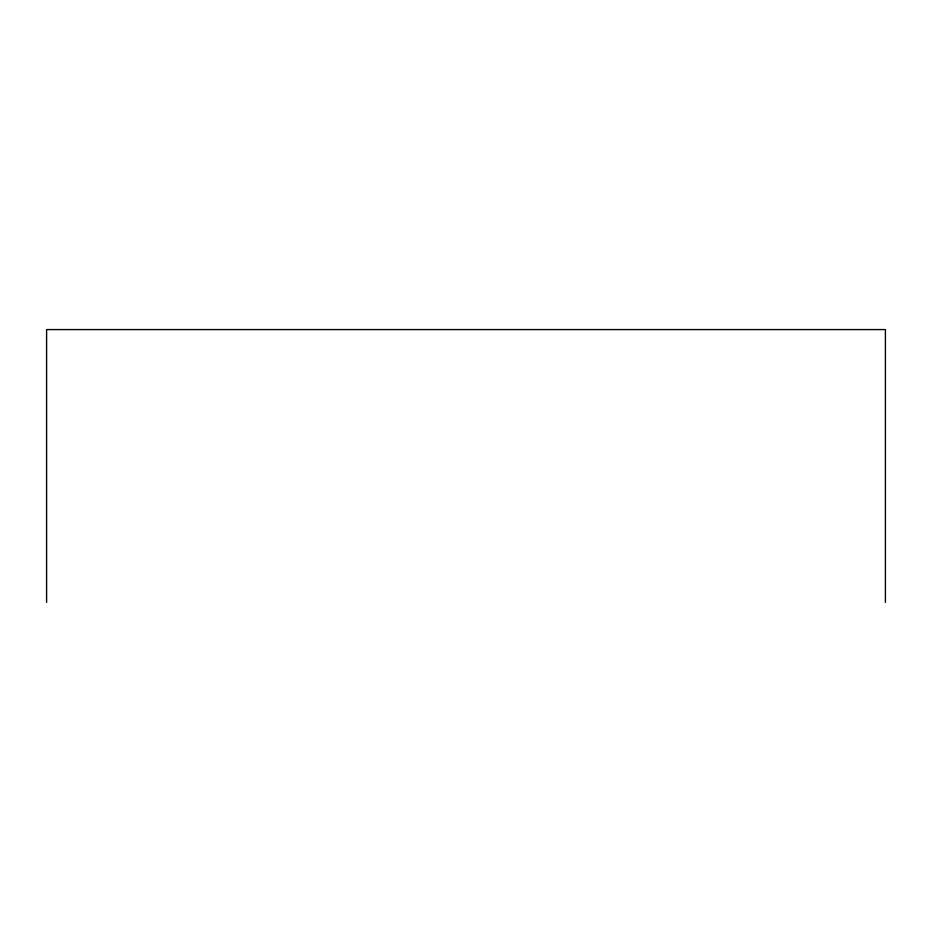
<?xml version="1.0" encoding="UTF-8"?>
<svg xmlns="http://www.w3.org/2000/svg" width="932" height="932" viewBox="0 0 932 932"><rect width="100%" height="100%" fill="white"/><g stroke="black" fill="none" stroke-linecap="round" stroke-linejoin="round"><path stroke-width="1.4" d="M885.4 602.422L885.4 329.578L46.6 329.578L46.6 602.422"/></g></svg>
